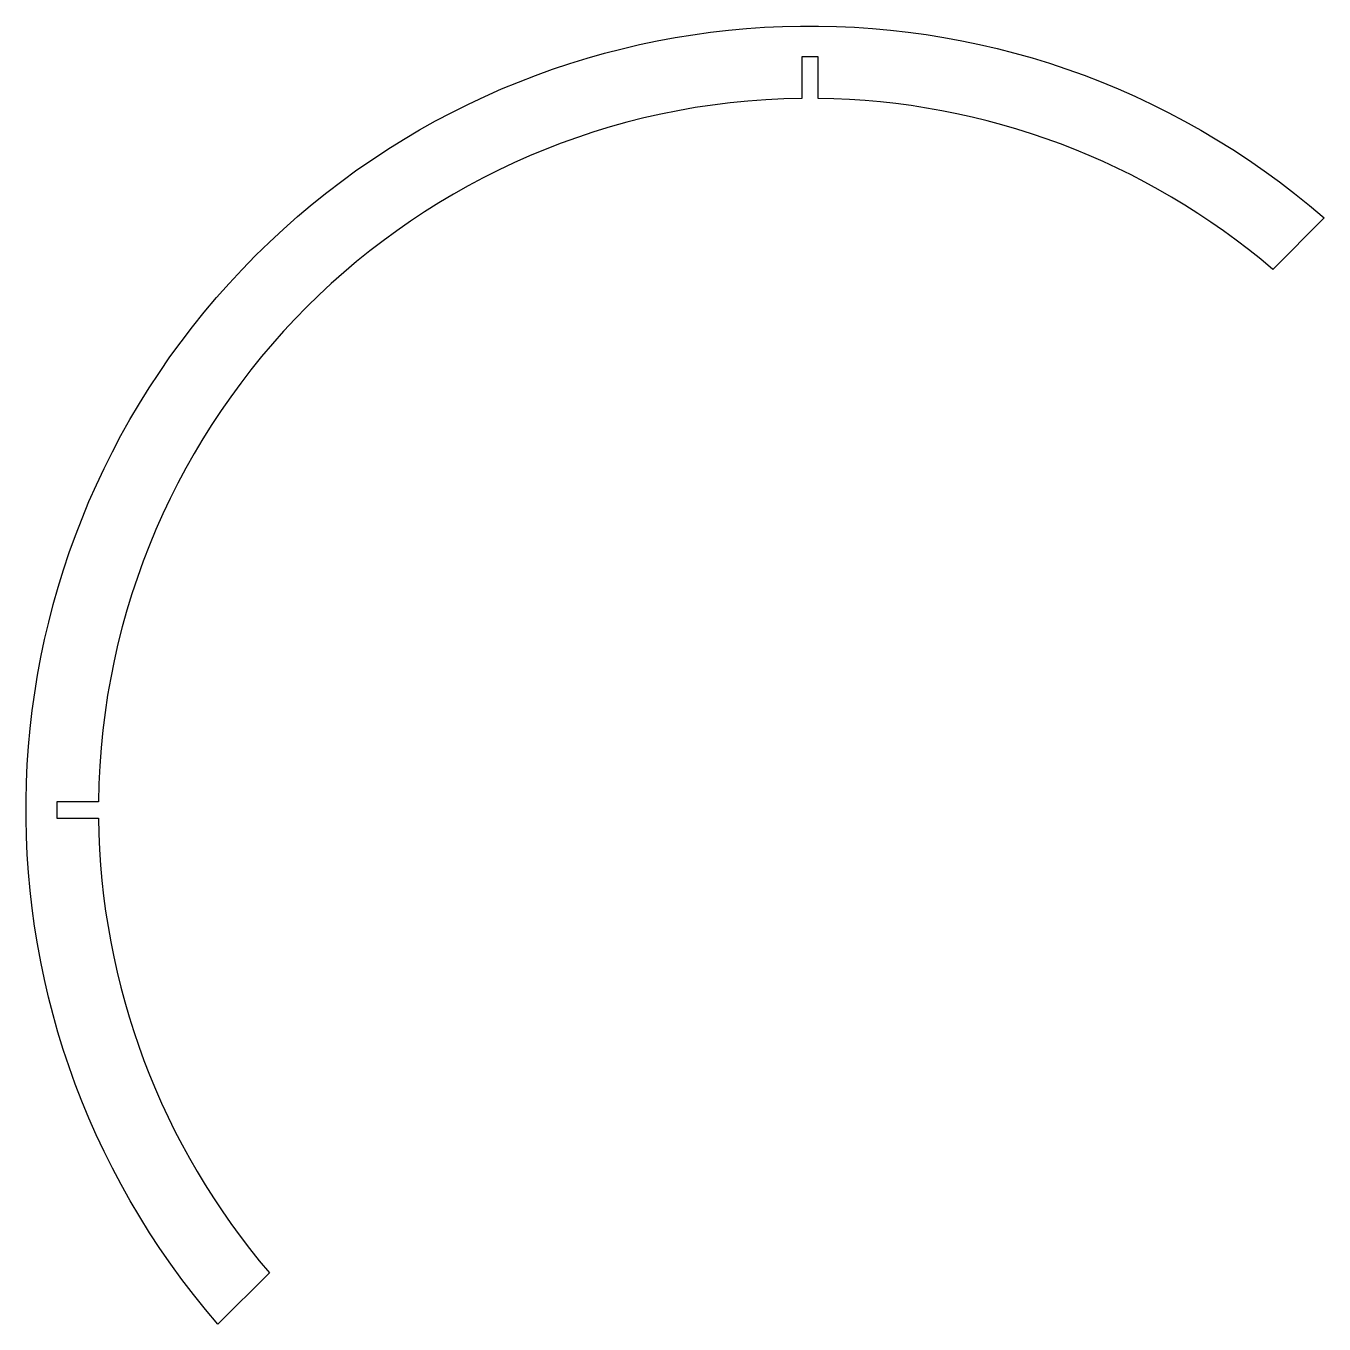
# Model space of a CAD drawing. Header units: millimetres. Extents: x -142 to 93, y -93 to 142.
import ezdxf

# ---------------------------------------------------------------- set-up
doc = ezdxf.new("R2010")
doc.units = ezdxf.units.MM
doc.layers.get('0').update_dxf_attribs({"linetype": 'CONTINUOUS'})

msp = doc.modelspace()

# ---------------------------------------------------------------- linework, layer by layer
msp.add_lwpolyline([(-1.5, 136.52), (-1.5, 128.97, 0.407417), (-128.97, 1.5), (-136.52, 1.5, 0.002747), (-136.53, 0, 0.002747), (-136.52, -1.5), (-128.97, -1.5, 0.175818), (-98, -83.86), (-107.31, -93.17, -0.931943), (93.17, 107.31), (83.86, 98, 0.175818), (1.5, 128.97), (1.5, 136.52, 0.005494)], format="xyb", close=True)

doc.saveas('drawing.dxf')
